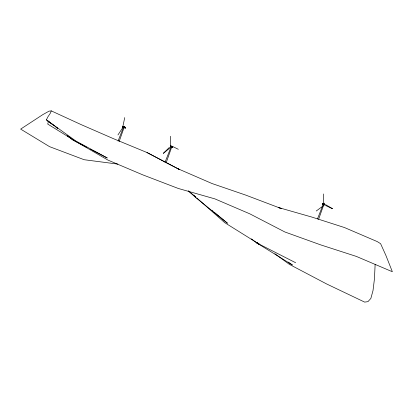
<?xml version="1.0" encoding="UTF-8"?>
<svg xmlns="http://www.w3.org/2000/svg" width="413" height="413" viewBox="0 0 413 413"><rect width="100%" height="100%" fill="white"/><g stroke="black" fill="none" stroke-linecap="round" stroke-linejoin="round"><path stroke-width="0.62" d="M375.133 264.423L374.452 278.806L373.016 290.556L370.853 298.444L367.952 301.645L364.669 302.11L326.575 283.938L289.312 264.325L274.877 253.747M122.356 128.283L117.958 134.953M124.736 117.607L123.012 125.805M170.156 147.787L163.341 153.424M122.702 126.817C123.363 126.058 122.78 127.927 122.811 126.925M123.668 127.55C126.698 129.021 125.567 126.698 123.606 126.388M122.325 127.116L122.671 127.292L122.346 127.085M119.156 141.473L124.055 127.627L123.75 127.493M166.16 162.763L171.694 147.111L171.416 146.982L171.09 146.873L165.009 162.324M318.614 219.282L323.73 204.838C323.792 204.022 324.004 203.671 324.396 204.29L323.993 205.003L322.316 204.28L322.496 203.805L324.396 204.29M178.302 149.305L172.149 146.243M125.428 128.04L122.981 127.127L123.203 126.523L123.694 126.626L125.495 127.715M125.278 128.02L125.567 127.591M170.781 145.985L170.559 146.589L172.634 147.42L172.81 146.945L171.008 146.016M170.641 146.78L171.085 146.723L171.292 146.145L171.689 146.228M171.39 147.033L170.708 146.816L172.231 147.291L172.407 146.816M172.428 146.93L172.407 147.26M324.293 204.203L323.993 205.003L322.765 204.466L322.945 203.991C324.701 203.005 324.67 205.726 323.596 204.688M323.606 204.662L323.833 204.058L323.534 203.888L323.234 204.688L324.174 204.894M323.787 204.905L323.565 204.724L323.782 204.9M118.056 141.06L123.43 127.395L124.055 127.627M317.499 218.864L323.116 204.611M166.196 162.614L179.516 169.562L146.956 152.511L113.498 138.701L81.129 124.612L51.3 110.891L50.272 113.332L47.769 117.044L46.421 119.858L54.588 126.042M323.214 205.865L316.229 211.012M122.867 126.657L122.785 126.197M122.976 126.621L122.8 126.45M324.628 204.781L324.633 204.6M170.564 136.264L170.383 145.185M171.018 146.434L171.044 146.46M122.95 126.92L123.136 126.424L122.744 126.972M171.085 146.723C171.204 145.273 170.254 146.522 170.652 146.501M170.858 145.877L170.538 145.815L170.91 145.856M163.398 153.192L169.407 147.379M122.738 126.605L122.718 126.894M170.512 146.842L170.342 146.6M323.539 193.96L323.369 203.165M325.351 204.512L332.553 208.673M122.966 126.992L122.682 126.93M51.3 110.891L49.054 111.143L42.807 114.623L20.65 129.109L49.575 146.667L84.149 159.717L117.875 164.106M123.203 126.523L123.43 126.59M122.981 127.127L123.394 127.426M125.552 127.653L125.438 127.963M122.63 126.853L122.759 126.956M172.624 146.987L172.51 147.296M172.231 147.291L172.634 147.42M323.57 204.796L323.265 204.641M322.496 203.805L322.945 203.991M322.316 204.28L322.765 204.466M177.518 168.561L212.086 183.558L245.585 195.05L281.351 208.591L278.692 207.594L311.815 217.062L344.406 227.517L377.296 241.615L380.61 243.701L385.897 255.425L392.35 271.733L356.357 256.416L320.772 244.909L284.872 231.977L249.86 213.857L214.925 198.89L178.287 188.467L142.717 174.833L108.01 160.125L76.932 142.103L47.712 124.07L48.429 121.659L47.505 120.679L75.755 140.941L107.241 157.967L92.507 150.311M123.936 126.827L125.454 127.545M325.423 205.39L332.357 208.715M295.656 262.735L256.509 242.782L251.409 238.895M256.71 242.307L259.281 244.217L256.509 242.782L292.399 264.996L288.16 262.064M67.231 135.619L73.808 140.596L84.577 146.192M85.708 146.78L86.844 147.369M90.24 149.134L91.376 149.723M146.956 152.511L165.066 162.02M259.281 244.217L224.755 222.679L196.717 197.91M56.106 127.194L57.624 128.34M46.421 119.858L53.525 125.232M55.043 126.388L57.583 128.309M67.216 135.603L73.808 140.596M188.364 190.816L195.783 197.001M212.127 210.522L213.118 211.342M214.11 212.163L227.48 223.226L196.134 197.894L188.529 191.136M194.296 195.772L195.747 197.058M324.2 203.103L324.236 203.681M324.179 204.688L324.37 204.461L324.179 204.688M322.522 203.924L322.512 204.27L322.522 203.924M322.744 204.012L322.729 204.363L322.744 204.012M323.782 204.543L324.035 204.853L323.782 204.543M323.89 204.296L324.277 204.28L323.89 204.296"/></g></svg>
